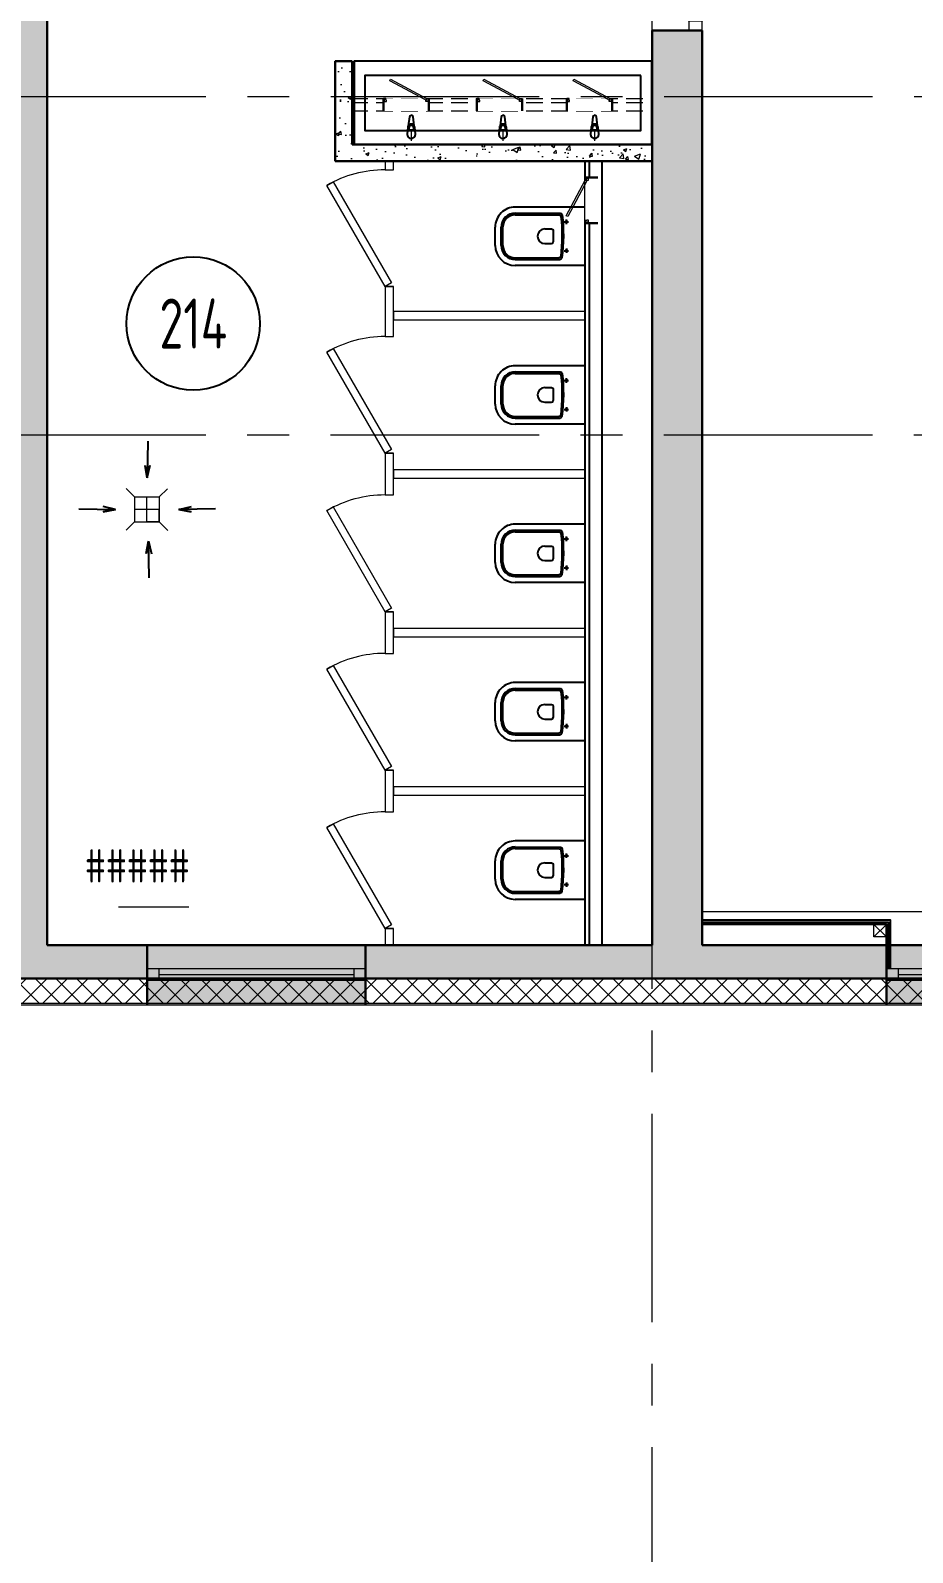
# Model space of a CAD drawing. Header units: millimetres. Extents: x -4447806 to 13389969, y -2188499 to 852203.
# Drawn here: x 3940253 to 3945545, y -614081 to -604953 of the extents above; entities that cross this region are included whole.
import ezdxf
from ezdxf import colors
from ezdxf.entities.mleader import LeaderData, LeaderLine
from ezdxf.enums import TextEntityAlignment as Align
from ezdxf.math import Vec2, Vec3

# ---------------------------------------------------------------- set-up
doc = ezdxf.new("R2010")
doc.units = ezdxf.units.MM
doc.set_wipeout_variables(frame=1)
for name, pattern in [('ACAD_ISO03W100', [30, 12, -18]), ('ADSK_Штриховая_ш2 п1', [3, 2, -1]), ('CENTER', [2, 1.25, -0.25, 0.25, -0.25])]:
    doc.linetypes.add(name, pattern=pattern)
for name, color, linetype, lineweight in [('_0', 250, 'Continuous', 9), ('_TEXT', 189, 'Continuous', 30), ('АР_Двери', 175, 'Continuous', 18), ('АР_Маркер экспликации', 239, 'Continuous', 13), ('АР_Навесной фасад', 147, 'Continuous', 5), ('АР_Номер помещения', 1, 'Continuous', 25), ('АР_Окна БЛОК', 250, 'Continuous', 13), ('АР_Оси', 195, 'Continuous', 9), ('АР_Отметки', 250, 'Continuous', 15), ('АР_Перегородки газоблок', 165, 'Continuous', 30), ('АР_Перегородки газоблок_Штрих', 165, 'Continuous', 5), ('АР_Перегородки сантехнические', 216, 'Continuous', 9), ('АР_Подоконники', 163, 'Continuous', 9), ('АР_Помещения_площадь', 19, 'Continuous', 9), ('АР_Сущ Несущая стена', 216, 'Continuous', 30), ('АР_тонкая линия', 250, 'Continuous', 0), ('АР_Утеплитель', 250, 'Continuous', 9), ('АР_Штриховка монолит', 250, 'Continuous', 9)]:
    doc.layers.add(name, color=color, linetype=linetype, lineweight=lineweight)
for name, color, linetype in [('ТХ_ВК_оборуд.ТХ', 250, 'Continuous'), ('ТХ_ВК_трапы', 5, 'Continuous'), ('ТХ_сантехника', 253, 'Continuous')]:
    doc.layers.add(name, color=color, linetype=linetype)
doc.styles.add('ISOCPEUR', font='isocpeur.ttf', dxfattribs={"width": 0.7})
doc.styles.get("Standard").update_dxf_attribs({"font": 'arial.ttf'})

# ---------------------------------------------------------------- blocks, each defined once
blk = doc.blocks.new('*U214')
for p, q in [((0, 0), (0, -50)), ((700, 0), (700, -50))]:
    blk.add_line(p, q)
blk.add_lwpolyline([(0, 0), (606.2, 350), (628.1, 312.1), (21.9, -37.9)], close=True)
blk.add_arc((0, 0), 700, 0, 30)
blk = doc.blocks.new('*U605')
blk.add_lwpolyline([(100, 80), (100, 1010), (140, 1010), (140, 80)], close=True)
for points in [[(0, 0), (0, 80), (55, 80), (55, 0), (0, 0)], [(55, 80), (55, 0), (115, 0), (115, 40), (100, 40), (100, 80), (55, 80)], [(1075, 80), (1075, 0), (1015, 0), (1015, 40), (1030, 40), (1030, 80), (1075, 80)], [(1130, 0), (1130, 80), (1075, 80), (1075, 0), (1130, 0)]]:
    blk.add_lwpolyline(points)
at = {"linetype": 'ACAD_ISO03W100', "ltscale": 3}
blk.add_arc((100, 80), 930, 0, 90, dxfattribs=at)
blk = doc.blocks.new('*U334')
at = {"layer": 'АР_Номер помещения', "color": 7}
blk.add_circle((-16412.2, 3582.3), 400, dxfattribs=at)
at = {"layer": 'АР_Помещения_площадь', "color": 7}
blk.add_line((-16438.2, 83.2), (-16860.6, 83.2), dxfattribs=at)
at = {"color": 7, "style": 'ISOCPEUR', "width": 0.7, "flags": 1}
blk.add_attdef('КАТЕГОРИЯ', (-499.2, -2092.2), '', height=250, dxfattribs=at)
at = {"layer": 'АР_Номер помещения', "color": 7, "style": 'ISOCPEUR', "width": 0.7}
blk.add_attdef('НОМЕР_ПОМЕЩЕНИЯ', text='', height=300, dxfattribs=at).set_placement((-16412.2, 3582.3), align=Align.MIDDLE_CENTER)
at = {"layer": 'АР_Помещения_площадь', "color": 7, "lineweight": 30, "width": 0.7, "flags": 104}
blk.add_attdef('ИМЯ_ПОМЕЩЕНИЯ', text='', height=100, dxfattribs=at).set_placement((157.6, 1217.1), align=Align.MIDDLE_CENTER)
at = {"layer": 'АР_Помещения_площадь', "color": 7, "style": 'ISOCPEUR', "width": 0.7}
blk.add_attdef('ПЛОЩАДЬ_ПОМЕЩЕНИЯ', text='', height=200, dxfattribs=at).set_placement((-16433.4, 329.7), align=Align.MIDDLE_RIGHT)
blk = doc.blocks.new('Из_буфера31843')
for p, q in [((355.9, 103.6), (351.9, 61.7)), ((365.8, 166.1), (359.2, 113.1)), ((363.3, 86.6), (363.3, 101.5)), ((394.6, 113.1), (388, 166.1)), ((390.5, 101.5), (390.5, 86.6)), ((401.9, 61.7), (397.9, 103.6)), ((905.9, 103.6), (901.9, 61.7)), ((915.8, 166.1), (909.2, 113.1)), ((913.3, 86.6), (913.3, 101.5)), ((944.6, 113.1), (938, 166.1)), ((940.5, 101.5), (940.5, 86.6)), ((951.9, 61.7), (947.9, 103.6)), ((1455.8, 103.6), (1451.8, 61.7)), ((1465.7, 166.1), (1459.1, 113.1)), ((1463.2, 86.6), (1463.2, 101.5)), ((1494.5, 113.1), (1487.9, 166.1)), ((1490.4, 101.5), (1490.4, 86.6)), ((1501.8, 61.7), (1497.8, 103.6)), ((390.5, 86.6), (363.3, 86.6)), ((940.5, 86.6), (913.3, 86.6)), ((1490.4, 86.6), (1463.2, 86.6))]:
    blk.add_line(p, q)
at = {"lineweight": 13, "ltscale": 500}
for p, q in [((376.9, 85), (376.9, 22.5)), ((926.9, 85), (926.9, 22.5)), ((1476.9, 85), (1476.9, 22.5))]:
    blk.add_line(p, q, dxfattribs=at)
for points in [[(1819.9, 500), (33.9, 500), (33.9, 0), (1819.9, 0)], [(1754.9, 415), (98.9, 415), (98.9, 85), (1754.9, 85)]]:
    blk.add_lwpolyline(points, close=True)
for centre, major_axis, start_param, end_param in [((376.9, 101.7), (-14.9, -14.9), -1.35736, -0.875625), ((376.9, 101.7), (-14.9, 14.9), 4.498953, 6.496621), ((376.9, 101.5), (-9.62, 9.62), 3.926991, 7.068583), ((376.9, 164.7), (-7.91, 7.91), 4.051589, 6.943986), ((376.9, 101.7), (-14.9, 14.9), 4.017217, 4.498953), ((926.9, 101.7), (-14.9, -14.9), -1.35736, -0.875625), ((926.9, 101.7), (-14.9, 14.9), 4.498953, 6.496621), ((926.9, 101.5), (-9.62, 9.62), 3.926991, 7.068583), ((926.9, 164.7), (-7.91, 7.91), 4.051589, 6.943986), ((926.9, 101.7), (-14.9, 14.9), 4.017217, 4.498953), ((1476.8, 101.7), (-14.9, -14.9), -1.35736, -0.875625), ((1476.8, 101.7), (-14.9, 14.9), 4.498953, 6.496621), ((1476.8, 101.5), (-9.62, 9.62), 3.926991, 7.068583), ((1476.8, 164.7), (-7.91, 7.91), 4.051589, 6.943986), ((1476.8, 101.7), (-14.9, 14.9), 4.017217, 4.498953), ((376.9, 61.7), (-17.7, -17.7), -0.785398, 2.356194), ((926.9, 61.7), (-17.7, -17.7), -0.785398, 2.356194), ((1476.8, 61.7), (-17.7, -17.7), -0.785398, 2.356194)]:
    blk.add_ellipse(centre, major_axis=major_axis, ratio=1, start_param=start_param, end_param=end_param)
blk = doc.blocks.new('унитаз поликлиники')
for p, q in [((0, 175), (0, -175)), ((0, 175), (420, 175)), ((112.4, 73.1), (112.4, 100.2)), ((420, 138.7), (149.6, 138.7)), ((420, 129), (156.8, 128.7)), ((125.6, 86.7), (99.5, 86.7)), ((191.9, -33.7), (191.9, 33.7)), ((242.4, 43.7), (201.9, 43.7)), ((494, 57.1), (494, -57.1)), ((504, 55), (504, -55)), ((540, 55), (540, -55)), ((125.5, -86.5), (99.4, -86.5)), ((112.3, -73), (112.3, -100.1)), ((242.4, -43.7), (201.9, -43.7)), ((0, -175), (420, -175)), ((420, -139), (147.9, -138.7)), ((420, -129), (155.2, -128.7))]:
    blk.add_line(p, q)
for centre, radius, start, end in [((420, 55), 120, 0, 90), ((420.5, 55.2), 83.5, 359.86187, 90.33349), ((420, 55), 74, 0, 90), ((242.4, 0), 43.7, 270, 90), ((420, -55), 120, 270, 0), ((420, -55), 84, 270, 0), ((420, -55), 74, 270, 358.40182)]:
    blk.add_arc(centre, radius, start, end)
at = {"extrusion": (0, 0, -1)}
for centre, major_axis, ratio, start_param, end_param in [((112.4, 86.8), (3.55, 3.55), 1, 5.504025, 11.78721), ((1158.1, 0), (-731, -726.4), 0.993775, 0.659849, 0.910919), ((984.1, 0), (-23.4, -941.4), 0.89728, 1.422258, 1.677847), ((149.5, 127.3), (-5.6, -10.5), 0.821373, 1.269211, 2.570669), ((154.4, 119.8), (-5.61, -7.72), 0.798093, 1.232924, 2.686723), ((201.9, -33.5), (4.12, -9.49), 0.964797, 0.42926, 1.943413), ((147.9, -127.5), (5.4, -10.4), 0.836443, 0.56114, 1.877577), ((155.2, -117.5), (5.3, -10.4), 0.842984, 0.549902, 1.8819)]:
    blk.add_ellipse(centre, major_axis=major_axis, ratio=ratio, start_param=start_param, end_param=end_param, dxfattribs=at)
for centre, major_axis, ratio, start_param, end_param in [((201.9, 33.5), (4.12, 9.49), 0.964797, 0.42926, 1.943413), ((112.3, -86.6), (3.54, -3.55), 1, 5.504025, 11.78721)]:
    blk.add_ellipse(centre, major_axis=major_axis, ratio=ratio, start_param=start_param, end_param=end_param)
blk = doc.blocks.new('A$C3079c8b3')
at = {"layer": 'АР_Перегородки газоблок', "color": 0, "lineweight": 25, "ltscale": 100}
for points in [[(33797.8, -16924.6), (33797.8, -12223.4)], [(33822.8, -16924.6), (33822.8, -12223.4)], [(33897.8, -12223.4), (33897.8, -16924.6)]]:
    blk.add_lwpolyline(points, dxfattribs=at)
blk = doc.blocks.new('A$Ce02d65bd')
at = {"ltscale": 100}
for points in [[(0, 0), (0, 75), (75, 75), (75, 0), (0, 0)], [(0, 0), (75, 75)], [(0, 75), (75, 0)]]:
    blk.add_lwpolyline(points, dxfattribs=at)
blk = doc.blocks.new('_DotSmall')
at = {"color": 0, "linetype": 'ByBlock', "const_width": 0.5}
blk.add_lwpolyline([(-0.0625, 0, 1), (0.0625, 0, 1)], format="xyb", close=True, dxfattribs=at)
blk = doc.blocks.new('Трап ТХ')
at = {"layer": 'ТХ_ВК_трапы', "color": 5, "lineweight": 0}
for p, q in [((305243.2, -196674.3), (305292.9, -196724.5)), ((305491.2, -196675.5), (305442.2, -196724.5)), ((305292.9, -196724.5), (305292.9, -196874.5)), ((305292.9, -196724.5), (305442.2, -196724.5)), ((305442.2, -196799.5), (305292.9, -196799.5)), ((305367.6, -196874.5), (305367.6, -196724.5)), ((305442.2, -196724.5), (305442.2, -196874.5)), ((305442.2, -196874.5), (305442.2, -196799.5)), ((305243.2, -196924.3), (305292.9, -196874.5)), ((305292.9, -196874.5), (305442.2, -196874.5)), ((305442.2, -196874.5), (305367.6, -196874.5)), ((305493.2, -196925.5), (305442.2, -196874.5))]:
    blk.add_line(p, q, dxfattribs=at)
blk = doc.blocks.new('A$C985b353d')
at = {"layer": 'ТХ_ВК_трапы', "ltscale": 100}
for p, q in [((6.4, 408.7), (2.2, 189.2)), ((2.2, 189.2), (-11.2, 263.5)), ((-11.2, 263.5), (2.2, 189.2)), ((2.2, 189.2), (19.8, 264.3)), ((-407.4, 3.3), (-187.9, -0.9)), ((-187.9, -0.9), (-263, 16.7)), ((192.3, -0.9), (267.4, 16.7)), ((411.8, 3.3), (192.3, -0.9)), ((-187.9, -0.9), (-262.2, -14.3)), ((-262.2, -14.3), (-187.9, -0.9)), ((192.3, -0.9), (266.6, -14.3)), ((266.6, -14.3), (192.3, -0.9)), ((9.7, -190.8), (-3.8, -265.2)), ((-3.8, -265.2), (9.7, -190.8)), ((13.8, -410.3), (9.7, -190.8)), ((9.7, -190.8), (27.3, -265.9))]:
    blk.add_line(p, q, dxfattribs=at)
blk = doc.blocks.new('*U552')
at = {"true_color": 0xffffff}
h = blk.add_hatch(color=7, dxfattribs=at)
h.dxf.hatch_style = 1
h.paths.add_polyline_path([(-1310, -140), (0, -140), (0, 220), (-1310, 220)])
at = {"lineweight": 30}
for p, q in [((-1310, -140), (-1310, 220)), ((0, -140), (0, 220))]:
    blk.add_line(p, q, dxfattribs=at)
for p, q in [((0, 220), (-1310, 220)), ((-1310, 70), (0, 70)), ((-1310, 0), (0, 0)), ((-1240, 0), (-1240, 70)), ((-1240, 35), (-70, 35)), ((-70, 0), (-70, 70)), ((-1310, -140), (0, -140)), ((-1310, -140), (-1310, -140)), ((-1310, -140), (-1310, -140)), ((0, -140), (0, -140)), ((0, -140), (0, -140))]:
    blk.add_line(p, q)
blk = doc.blocks.new('*U551')
at = {"true_color": 0xffffff}
h = blk.add_hatch(color=7, dxfattribs=at)
h.dxf.hatch_style = 1
h.paths.add_polyline_path([(-1600, -140), (0, -140), (0, 220), (-1600, 220)])
at = {"lineweight": 30}
for p, q in [((-1600, -140), (-1600, 220)), ((0, -140), (0, 220))]:
    blk.add_line(p, q, dxfattribs=at)
for p, q in [((0, 220), (-1600, 220)), ((-1600, 70), (0, 70)), ((-1600, 0), (0, 0)), ((-1530, 0), (-1530, 70)), ((-1530, 35), (-70, 35)), ((-70, 0), (-70, 70)), ((-1600, -140), (0, -140)), ((-1600, -140), (-1600, -140)), ((-1600, -140), (-1600, -140)), ((0, -140), (0, -140)), ((0, -140), (0, -140))]:
    blk.add_line(p, q)
blk = doc.blocks.new('*U718')
at = {"color": 7}
blk.add_wipeout([(-565, 60), (445, 60), (445, -218), (-565, -218)], dxfattribs=at)
for p, q in [((-530, 60), (-565, 60)), ((-550, 60), (-550, -10)), ((-550, -10), (-550, 60)), ((-510, 60), (-530, 60)), ((-510, 20), (-510, 60)), ((-500, 20), (-510, 20)), ((-500, -10), (-500, 20)), ((380, -10), (380, 20)), ((380, 20), (390, 20)), ((390, 20), (390, 60)), ((390, 60), (410, 60)), ((410, 60), (445, 60)), ((430, 60), (430, -10)), ((430, -10), (430, 60)), ((-565, -10), (-530, -10)), ((-530, -10), (-500, -10)), ((410, -10), (380, -10)), ((445, -10), (410, -10))]:
    blk.add_line(p, q)
at = {"lineweight": 30}
for p, q in [((-565, 60), (-565, -218)), ((445, 60), (445, -218))]:
    blk.add_line(p, q, dxfattribs=at)
blk.add_lwpolyline([(389, 60), (370, 25), (-424, 448), (-406, 483)], close=True)

msp = doc.modelspace()

# ---------------------------------------------------------------- hatches: boundary and pattern name
at = {"layer": 'АР_Перегородки газоблок_Штрих', "ltscale": 100}
h = msp.add_hatch(dxfattribs=at)
h.set_pattern_fill('AR-CONC', color=256, scale=30)
h.set_pattern_definition([(50, (3834545.5, -672094.8), (215.17805, -18.82564), [22.5, -247.5]), (355, (3834545.5, -672094.8), (-41.6254, 225.65764), [18, -198]), (100.45144, (3834563.43, -672096.37), (173.55265, 206.832), [19.12206, -210.34263]), (46.1842, (3834545.5, -672034.8), (320.1724, -49.6558), [33.75, -371.25]), (96.63564, (3834572.18, -672038.94), (280.3986, 292.2356), [28.6831, -315.5141]), (351.18416, (3834545.5, -672034.8), (280.3986, 292.2356), [27, -297]), (21, (3834575.5, -672049.8), (179.07212, -120.78567), [22.5, -247.5]), (326, (3834575.5, -672049.8), (72.9946, 217.545), [18, -198]), (71.45144, (3834590.42, -672059.86), (252.0667, 96.75935), [19.12206, -210.34263]), (37.5, (3834545.5, -672094.8), (3.647957, 99.868156), [0, -195.6, 0, -201, 0, -198.75]), (7.5, (3834545.5, -672094.8), (78.92086, 118.32351), [0, -114.6, 0, -191.1, 0, -75.75]), (327.5, (3834478.6, -672094.8), (160.14673, -6.76646), [0, -75, 0, -234, 0, -310.5]), (317.5, (3834448.6, -672094.8), (174.95585, 30.0315), [0, -97.5, 0, -155.4, 0, -220.5])])
h.paths.add_polyline_path([(3943982.957, -605637.865), (3942181.957, -605637.865), (3942181.957, -605137.865), (3942081.957, -605137.865), (3942081.957, -605737.865), (3943675.713, -605737.865), (3943982.957, -605737.865)])
h = msp.add_hatch(dxfattribs=at)
h.set_pattern_fill('AR-CONC', color=256, scale=2)
h.set_pattern_definition([(50, (3463281.8, -776769.02), (364.36934, -31.87817), [38.1, -419.1]), (355, (3463281.8, -776769.02), (-70.48684, 382.1137), [30.48, -335.28117]), (100.451445, (3463312.16, -776771.68), (293.8825, 350.2355), [32.38002, -356.1805]), (46.1842, (3463281.8, -776667.4), (542.1581, -84.08466), [57.15, -628.65]), (96.63556, (3463327, -776674.4), (474.80827, 494.85225), [48.57005, -534.2712]), (351.18415, (3463281.8, -776667.4), (474.80827, 494.85225), [45.71993, -502.91946]), (21, (3463332.6, -776692.82), (303.22878, -204.5304), [38.1, -419.1]), (326, (3463332.6, -776692.82), (123.60406, 368.37593), [30.48, -335.28]), (71.451445, (3463357.87, -776709.86), (426.83284, 163.84554), [32.38002, -356.17988]), (37.5, (3463281.8, -776769.02), (6.177207, 169.110078), [0, -331.216, 0, -340.36, 0, -336.55]), (7.5, (3463281.8, -776769.02), (133.639325, 200.36115), [0, -194.056, 0, -323.596, 0, -128.27]), (327.5, (3463168.52, -776769.02), (271.18119, -11.457488), [0, -127, 0, -396.24, 0, -525.78]), (317.5, (3463117.72, -776769.02), (296.25836, 50.85298), [0, -165.1, 0, -263.144, 0, -373.38])])
h.paths.add_polyline_path([(3943982.957, -605637.865), (3942081.957, -605637.865), (3942081.957, -605737.865), (3943580.737, -605737.865), (3943580.689, -605737.865), (3943680.713, -605737.865), (3943982.957, -605737.865)])
at = {"layer": 'АР_Утеплитель', "ltscale": 100}
h = msp.add_hatch(dxfattribs=at)
h.set_pattern_fill('ANSI37', color=256, scale=700)
h.set_pattern_definition([(45, (2947521.325, -567735.58), (-61.871843, 61.871843), []), (135, (2947521.325, -567735.58), (-61.871843, -61.871843), [])])
h.paths.add_polyline_path([(3907597.775, -569175.297), (3907447.312, -569175.297), (3907447.774, -569719.115), (3910577.774, -569719.115), (3910577.774, -572649.115), (3913697.93, -572649.115), (3913697.93, -580669.115), (3909897.774, -580669.115), (3909897.774, -580799.115), (3904507.774, -580799.115), (3904507.774, -589409.115), (3909482.957, -589409.115), (3909482.957, -585444.115), (3944282.957, -585444.115), (3944282.957, -589409.115), (3954782.957, -589409.115), (3954782.957, -607279.115), (3961132.973, -607279.115), (3961132.941, -616989.115), (3948032.957, -616989.115), (3948032.957, -610639.115), (3940152.957, -610639.115), (3940152.957, -605449.115), (3931617.654, -605449.115), (3931617.654, -605849.115), (3931767.654, -605849.115), (3931767.654, -605599.115), (3940002.957, -605599.115), (3940002.957, -610789.115), (3947882.957, -610789.115), (3947882.957, -617139.115), (3961282.941, -617139.115), (3961282.973, -607129.115), (3954932.957, -607129.115), (3954932.957, -589259.115), (3944432.957, -589259.115), (3944432.957, -585294.115), (3909332.957, -585294.115), (3909332.957, -589259.115), (3904657.774, -589259.115), (3904657.774, -580949.115), (3910047.774, -580949.115), (3910047.774, -580819.115), (3913847.93, -580819.115), (3913847.93, -572499.115), (3910727.774, -572499.115), (3910727.774, -569569.115), (3907597.774, -569569.115)])
h.paths.add_polyline_path([(3907447.542, -567525.297), (3907597.542, -567525.297), (3907597.774, -566368.854), (3907747.774, -566368.854), (3907747.774, -566218.854), (3907447.774, -566218.854)])
at = {"layer": 'АР_Штриховка монолит', "ltscale": 100}
h = msp.add_hatch(dxfattribs=at)
h.set_pattern_fill('ANSI35', color=256, scale=500)
h.set_pattern_definition([(45, (3969483.65, -672094.8), (-88.38835, 88.38835), []), (45, (3969572.04, -672094.8), (-88.38835, 88.38835), [156.25, -31.25, 0, -31.25])])
h.paths.add_polyline_path([(3948033.054, -610439.115), (3944283.054, -610439.115), (3944283.054, -604953.434), (3943983.054, -604953.434), (3943983.054, -610439.115), (3940353.054, -610439.115), (3940353.054, -603652.856), (3943983.054, -603652.856), (3943983.054, -603823.437), (3944283.054, -603823.437), (3944283.055, -603492.854), (3943562.821, -603492.856), (3943562.815, -601099.115), (3944283.054, -601099.115), (3944283.054, -600186.633), (3943982.957, -600186.633), (3943983.054, -600899.115), (3943027.814, -600899.104), (3943027.814, -601099.115), (3943402.814, -601099.115), (3943402.814, -603492.856), (3940353.054, -603492.856), (3940353.054, -601099.115), (3943027.814, -601099.115), (3943027.814, -600899.104), (3940352.957, -600899.115), (3940352.957, -600096.633), (3940152.957, -600096.633), (3940152.957, -600899.107), (3934356.353, -600899.125), (3934356.353, -601099.125), (3940153.054, -601099.115), (3940153.054, -610639.115), (3948033.054, -610639.115)])

# ---------------------------------------------------------------- linework, layer by layer
for points in [[(3945412.957, -610579.115), (3945412.957, -610289.947), (3944287.957, -610289.947)], [(3945400.457, -610579.115), (3945400.457, -610302.447), (3944287.957, -610302.447)], [(3945387.957, -610559.46), (3945387.957, -610314.947), (3944287.957, -610314.947), (3944287.957, -610314.947)]]:
    msp.add_lwpolyline(points)
at = {"layer": 'АР_Навесной фасад', "ltscale": 100}
for p, q in [((3947872.957, -610799.115), (3939992.957, -610799.115)), ((3947882.957, -610789.115), (3940002.957, -610789.115))]:
    msp.add_line(p, q, dxfattribs=at)
at = {"layer": 'АР_Оси', "linetype": 'CENTER', "ltscale": 1000}
for p, q in [((3943982.957, -618700.387), (3943982.957, -584392.909)), ((3880054.201, -605349.115), (3963651.366, -605349.115)), ((3880053.05, -607379.114), (3963650.215, -607379.114)), ((3880054.201, -607379.115), (3963651.366, -607379.115)), ((3880054.201, -610639.115), (3963651.366, -610639.115))]:
    msp.add_line(p, q, dxfattribs=at)
at = {"layer": 'АР_Перегородки газоблок', "ltscale": 100}
for points in [[(3942081.957, -605737.865), (3942081.957, -605137.865), (3942181.957, -605137.865)], [(3942181.957, -605637.865), (3942181.957, -605137.865)], [(3942181.957, -605637.865), (3943982.957, -605637.865)], [(3943680.713, -605737.865), (3942081.957, -605737.865)], [(3943982.957, -605737.865), (3943680.713, -605737.865)]]:
    msp.add_lwpolyline(points, dxfattribs=at)
at = {"layer": 'АР_Перегородки сантехнические', "lineweight": 0}
for points in [[(3942380.713, -605789.115), (3942430.713, -605789.115), (3942430.713, -605739.115), (3942380.713, -605739.115)], [(3942380.713, -606789.115), (3942430.713, -606789.115), (3942430.713, -606489.115), (3942380.713, -606489.115)], [(3943580.713, -606689.115), (3943580.713, -606639.115), (3942430.713, -606639.115), (3942430.713, -606689.115)], [(3942380.713, -607739.115), (3942430.713, -607739.115), (3942430.713, -607489.115), (3942380.713, -607489.115)], [(3943580.713, -607639.115), (3943580.713, -607589.115), (3942430.713, -607589.115), (3942430.713, -607639.115)], [(3942380.713, -608689.115), (3942430.713, -608689.115), (3942430.713, -608439.115), (3942380.713, -608439.115)], [(3943580.713, -608589.115), (3943580.713, -608539.115), (3942430.713, -608539.115), (3942430.713, -608589.115)], [(3942380.713, -609639.115), (3942430.713, -609639.115), (3942430.713, -609389.115), (3942380.713, -609389.115)], [(3943580.713, -609539.115), (3943580.713, -609489.115), (3942430.713, -609489.115), (3942430.713, -609539.115)], [(3942380.713, -610439.115), (3942430.713, -610439.115), (3942430.713, -610339.115), (3942380.713, -610339.115)]]:
    msp.add_lwpolyline(points, close=True, dxfattribs=at)
at = {"layer": 'АР_Подоконники', "ltscale": 100}
msp.add_line((3948092.957, -610239.115), (3944282.957, -610239.115), dxfattribs=at)
at = {"layer": 'АР_Сущ Несущая стена', "ltscale": 100}
for p, q in [((3940352.957, -610439.115), (3940352.957, -603652.856)), ((3943982.957, -604953.434), (3943982.957, -610438.99)), ((3943982.957, -604953.434), (3944282.957, -604953.434)), ((3944282.957, -604953.434), (3944282.957, -610439.115)), ((3943982.957, -610439.115), (3940352.957, -610439.115)), ((3948092.957, -610439.115), (3944282.957, -610439.115)), ((3948032.957, -610639.115), (3940152.957, -610639.115))]:
    msp.add_line(p, q, dxfattribs=at)
at = {"layer": 'АР_тонкая линия', "linetype": 'ADSK_Штриховая_ш2 п1', "ltscale": 50}
for p, q in [((3943982.957, -604953.434), (3943982.957, -603823.437)), ((3944282.957, -604953.434), (3944282.957, -603823.434))]:
    msp.add_line(p, q, dxfattribs=at)
for points in [[(3942177.52, -605360.759), (3943979.792, -605360.807)], [(3942177.519, -605385.759), (3943979.792, -605385.807)], [(3942177.519, -605435.759), (3943979.791, -605435.807)]]:
    msp.add_lwpolyline(points, dxfattribs=at)

# ---------------------------------------------------------------- block references
at = {"layer": '_0', "color": 1, "lineweight": -3, "ltscale": 500, "rotation": 180}
msp.add_blockref('A$Ce02d65bd', (3945387.957, -610314.947), dxfattribs=at)
at = {"layer": '_TEXT', "ltscale": 500}
msp.add_blockref('A$C3079c8b3', (3909782.957, -593514.469), dxfattribs=at)
at = {"layer": 'АР_Двери', "xscale": -1, "rotation": 270}
msp.add_blockref('*U605', (3944202.957, -604953.434), dxfattribs=at)
at = {"layer": 'АР_Двери', "lineweight": 30, "rotation": 90.00000000000001}
for p in [(3942380.713, -606489.115), (3942380.713, -607489.115), (3942380.713, -608439.115), (3942380.713, -609389.115), (3942380.713, -610339.115)]:
    msp.add_blockref('*U214', p, dxfattribs=at)
at = {"layer": 'АР_Маркер экспликации', "color": 7}
ref = msp.add_blockref('*U334', (3957641.902, -610293.642), dxfattribs=at)
ref.add_attrib('НОМЕР_ПОМЕЩЕНИЯ', '214', dxfattribs={"layer": 'АР_Номер помещения', "color": 7, "height": 300, "style": 'ISOCPEUR', "width": 0.7}).set_placement((3941229.721, -606711.328), align=Align.MIDDLE_CENTER)
ref.add_attrib('ПЛОЩАДЬ_ПОМЕЩЕНИЯ', '#####', dxfattribs={"layer": 'АР_Помещения_площадь', "color": 7, "height": 200, "style": 'ISOCPEUR', "width": 0.7}).set_placement((3941208.545, -609963.923), align=Align.MIDDLE_RIGHT)
at = {"layer": 'АР_Окна БЛОК', "xscale": -1, "rotation": 180}
for name, p in [('*U552', (3942262.957, -610579.115)), ('*U551', (3946987.957, -610579.115))]:
    msp.add_blockref(name, p, dxfattribs=at)
at = {"layer": 'АР_тонкая линия', "ltscale": 500}
msp.add_blockref('A$C985b353d', (3940951.53, -607825.691), dxfattribs=at)
at = {"layer": 'ТХ_ВК_оборуд.ТХ'}
msp.add_blockref('Трап ТХ', (3635583.971, -411026.162), dxfattribs=at)
at = {"layer": 'ТХ_сантехника'}
msp.add_blockref('Из_буфера31843', (3942160.575, -605637.865), dxfattribs=at)
at = {"layer": 'ТХ_сантехника', "rotation": 180}
for p in [(3943580.713, -606187.865), (3943580.713, -607139.115), (3943580.713, -608089.115), (3943580.713, -609039.115), (3943580.713, -609989.115)]:
    msp.add_blockref('унитаз поликлиники', p, dxfattribs=at)

# ---------------------------------------------------------------- leaders
at = {"layer": 'АР_Отметки'}
ml = msp.add_multileader_mtext('Standard', dxfattribs=at)
ml.set_content('+12,650', color=256, style='ISOCPEUR')
ml.set_leader_properties(color=256, linetype='Continuous', lineweight=-1)
ml.set_arrow_properties(name='DOTSMALL')
ml.build(insert=Vec2(0, 0))
ml.multileader.update_dxf_attribs({"has_text_frame": 1, "text_left_attachment_type": 4, "text_right_attachment_type": 4, "dogleg_length": 100, "arrow_head_size": 180})
ctx = ml.context
ctx.base_point, ctx.char_height, ctx.arrow_head_size, ctx.landing_gap_size, ctx.plane_origin = Vec3(4173192.858, -616454.571), 250, 180, 50, Vec3(4198428.775, -628077.691)
ctx.left_attachment, ctx.right_attachment = 4, 4
notes = []
notes.append((ctx, [(0, (0, 0, 0), (0, 0), (1, 0), 1, [])]))
ctx.mtext.insert, ctx.mtext.width, ctx.mtext.line_spacing_style, ctx.mtext.flow_direction = Vec3(4173242.858, -616121.238), 852.69703, 2, 5
ml = msp.add_multileader_mtext('Standard', dxfattribs=at)
ml.set_content('+12,200', color=256, style='ISOCPEUR')
ml.set_leader_properties(color=256, linetype='Continuous', lineweight=-1)
ml.set_arrow_properties(name='DOTSMALL')
ml.build(insert=Vec2(0, 0))
ml.multileader.update_dxf_attribs({"has_text_frame": 1, "text_left_attachment_type": 4, "text_right_attachment_type": 4, "dogleg_length": 100, "arrow_head_size": 180})
ctx = ml.context
ctx.base_point, ctx.char_height, ctx.arrow_head_size, ctx.landing_gap_size, ctx.plane_origin = Vec3(4173192.858, -615870.252), 250, 180, 50, Vec3(4198428.775, -627493.371)
ctx.left_attachment, ctx.right_attachment = 4, 4
notes.append((ctx, [(0, (0, 0, 0), (0, 0), (1, 0), 1, [])]))
ctx.mtext.insert, ctx.mtext.width, ctx.mtext.line_spacing_style, ctx.mtext.flow_direction = Vec3(4173242.858, -615536.919), 852.69703, 2, 5
ml = msp.add_multileader_mtext('Standard', dxfattribs=at)
ml.set_content('+11,900', color=256, style='ISOCPEUR')
ml.set_leader_properties(color=256, linetype='Continuous', lineweight=-1)
ml.set_arrow_properties(name='DOTSMALL')
ml.build(insert=Vec2(0, 0))
ml.multileader.update_dxf_attribs({"has_text_frame": 1, "text_left_attachment_type": 4, "text_right_attachment_type": 4, "dogleg_length": 100, "arrow_head_size": 180})
ctx = ml.context
ctx.base_point, ctx.char_height, ctx.arrow_head_size, ctx.landing_gap_size, ctx.plane_origin = Vec3(4224115.308, -615082.206), 250, 180, 50, Vec3(4249351.225, -627229.733)
ctx.left_attachment, ctx.right_attachment = 4, 4
notes.append((ctx, [(0, (0, 0, 0), (0, 0), (1, 0), 1, [])]))
ctx.mtext.insert, ctx.mtext.rotation, ctx.mtext.width, ctx.mtext.line_spacing_style, ctx.mtext.flow_direction = Vec3(4224165.308, -614748.873), 6.28318531, 852.69703, 2, 5
ml = msp.add_multileader_mtext('Standard', dxfattribs=at)
ml.set_content('+8,000', color=256, style='ISOCPEUR')
ml.set_leader_properties(color=256, linetype='Continuous', lineweight=-1)
ml.set_arrow_properties(name='DOTSMALL')
ml.build(insert=Vec2(0, 0))
ml.multileader.update_dxf_attribs({"has_text_frame": 1, "text_left_attachment_type": 4, "text_right_attachment_type": 4, "dogleg_length": 100, "arrow_head_size": 180})
ctx = ml.context
ctx.base_point, ctx.char_height, ctx.arrow_head_size, ctx.landing_gap_size, ctx.plane_origin = Vec3(4086928.371, -613494.71), 250, 180, 50, Vec3(4111814.34, -625819.264)
ctx.left_attachment, ctx.right_attachment = 4, 4
notes.append((ctx, [(0, (0, 0, 0), (0, 0), (1, 0), 1, [])]))
ctx.mtext.insert, ctx.mtext.rotation, ctx.mtext.width, ctx.mtext.line_spacing_style, ctx.mtext.flow_direction = Vec3(4086978.371, -613161.377), 6.28318531, 852.69703, 2, 5
ml = msp.add_multileader_mtext('Standard', dxfattribs=at)
ml.set_content('%%P0,000', color=256, style='ISOCPEUR')
ml.set_leader_properties(color=256, linetype='Continuous', lineweight=-1)
ml.set_arrow_properties(name='DOTSMALL')
ml.build(insert=Vec2(0, 0))
ml.multileader.update_dxf_attribs({"has_text_frame": 1, "text_left_attachment_type": 4, "text_right_attachment_type": 4, "dogleg_length": 100, "arrow_head_size": 180})
ctx = ml.context
ctx.base_point, ctx.char_height, ctx.arrow_head_size, ctx.landing_gap_size, ctx.plane_origin = Vec3(3974787.854, -606606.833), 250, 180, 50, Vec3(3974706.46, -607874.397)
ctx.left_attachment, ctx.right_attachment = 4, 4
notes.append((ctx, [(0, (0, 0, 0), (0, 0), (1, 0), 1, [])]))
ctx.mtext.insert, ctx.mtext.width, ctx.mtext.line_spacing_style, ctx.mtext.flow_direction = Vec3(3974837.854, -606273.5), 852.69703, 2, 5
for ctx, leaders in notes:
    for number, flags, end, landing, length, lines in leaders:
        leader = LeaderData()
        leader.index, (leader.has_last_leader_line, leader.has_dogleg_vector, leader.attachment_direction) = number, flags
        leader.last_leader_point, leader.dogleg_vector, leader.dogleg_length = Vec3(end), Vec3(landing), length
        for number, points, colour, breaks in lines:
            line = LeaderLine()
            line.index, line.vertices, line.color, line.breaks = number, Vec3.list(points), colors.encode_raw_color(colour), breaks
            leader.lines.append(line)
        ctx.leaders.append(leader)

# ---------------------------------------------------------------- next in the draw order: block references
at = {"layer": 'АР_Двери', "xscale": 0.2701273999331003, "yscale": 0.2701273999331003, "zscale": 0.2701273999331003}
for p, rotation in [((3942523.056, -605376.994), 0.002280706094175932), ((3943083.36, -605376.994), 0.002280706094175932), ((3943622.662, -605377.013), 0.002280706094175932), ((3943596.925, -605955.599), 90.00228070609417)]:
    msp.add_blockref('*U718', p, dxfattribs=dict(at, rotation=rotation))

doc.saveas('drawing.dxf')
